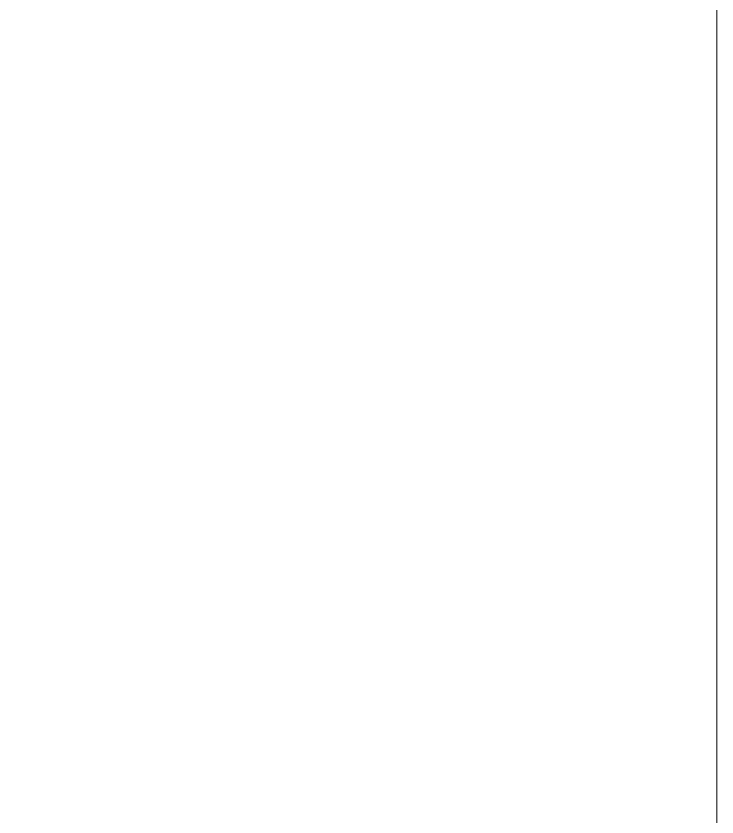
# Model space of a CAD drawing. Header units: centimetres. Extents: x -26.9 to 30.7, y -30.7 to 31.7.
# Drawn here: x 7.801 to 8.487, y -0.254 to 0.529 of the extents above; entities that cross this region are included whole.
import ezdxf

# ---------------------------------------------------------------- set-up
doc = ezdxf.new("R2010")
doc.units = ezdxf.units.CM
doc.header["$MEASUREMENT"] = 0
doc.layers.add('layer 1', color=7, linetype='Continuous')

msp = doc.modelspace()

# ---------------------------------------------------------------- linework, layer by layer
at = {"layer": 'layer 1', "color": 250, "lineweight": 9}
msp.add_open_spline([(2.21849, -7.58566), (2.21849, -7.58566), (2.21849, -7.98566), (2.21849, -7.98566), (2.21849, -7.98566), (2.21849, -7.98566), (3.37933, -7.98566), (3.37933, -7.98566), (3.37933, -7.98566), (3.37933, -7.98566), (3.37933, -7.58566), (3.37933, -7.58566), (3.37933, -7.58566), (3.37933, -7.58566), (4.54013, -7.58566), (4.54013, -7.58566), (4.54013, -7.58566), (4.54013, -7.58566), (4.54013, -7.98566), (4.54013, -7.98566), (4.54013, -7.98566), (4.54013, -7.98566), (5.70095, -7.98566), (5.70095, -7.98566), (5.70095, -7.98566), (5.70095, -7.98566), (5.70095, -7.58566), (5.70095, -7.58566), (5.70095, -7.58566), (5.70095, -7.58566), (6.86178, -7.58566), (6.86178, -7.58566), (6.86178, -7.58566), (6.86178, -7.58566), (6.86178, -7.98566), (6.86178, -7.98566), (6.86178, -7.98566), (6.86178, -7.98566), (8.02261, -7.98566), (8.02261, -7.98566), (8.02261, -7.98566), (8.02261, -7.98566), (8.02261, -7.58566), (8.02261, -7.58566), (8.02261, -7.58566), (8.02261, -7.58566), (8.48747, -7.58566), (8.48747, -7.58566), (8.48747, -7.58566), (8.48747, -7.58566), (8.48747, 8.06212), (8.48747, 8.06212), (8.48747, 8.06212), (8.48747, 8.06212), (8.02261, 8.06212), (8.02261, 8.06212), (8.02261, 8.06212), (8.02261, 8.06212), (8.02261, 8.46212), (8.02261, 8.46212), (8.02261, 8.46212), (8.02261, 8.46212), (6.86178, 8.46212), (6.86178, 8.46212), (6.86178, 8.46212), (6.86178, 8.46212), (6.86178, 8.06212), (6.86178, 8.06212), (6.86178, 8.06212), (6.86178, 8.06212), (5.70095, 8.06212), (5.70095, 8.06212), (5.70095, 8.06212), (5.70095, 8.06212), (5.70095, 8.46212), (5.70095, 8.46212), (5.70095, 8.46212), (5.70095, 8.46212), (4.54013, 8.46212), (4.54013, 8.46212), (4.54013, 8.46212), (4.54013, 8.46212), (4.54013, 8.06212), (4.54013, 8.06212), (4.54013, 8.06212), (4.54013, 8.06212), (3.37933, 8.06212), (3.37933, 8.06212), (3.37933, 8.06212), (3.37933, 8.06212), (3.37933, 8.46212), (3.37933, 8.46212), (3.37933, 8.46212), (3.37933, 8.46212), (2.21849, 8.46212), (2.21849, 8.46212), (2.21849, 8.46212), (2.21849, 8.46212), (2.21849, 8.06212), (2.21849, 8.06212), (2.21849, 8.06212), (2.21849, 8.06212), (1.75362, 8.06212), (1.75362, 8.06212), (1.75362, 8.06212), (1.75362, 8.06212), (1.75362, -7.58566), (1.75362, -7.58566), (1.75362, -7.58566), (1.75362, -7.58566), (2.21849, -7.58566), (2.21849, -7.58566)], degree=3, knots=[0, 0, 0, 0, 0.034483, 0.034483, 0.034483, 0.034483, 0.068966, 0.068966, 0.068966, 0.068966, 0.103448, 0.103448, 0.103448, 0.103448, 0.137931, 0.137931, 0.137931, 0.137931, 0.172414, 0.172414, 0.172414, 0.172414, 0.206897, 0.206897, 0.206897, 0.206897, 0.241379, 0.241379, 0.241379, 0.241379, 0.275862, 0.275862, 0.275862, 0.275862, 0.310345, 0.310345, 0.310345, 0.310345, 0.344828, 0.344828, 0.344828, 0.344828, 0.37931, 0.37931, 0.37931, 0.37931, 0.413793, 0.413793, 0.413793, 0.413793, 0.448276, 0.448276, 0.448276, 0.448276, 0.482759, 0.482759, 0.482759, 0.482759, 0.517241, 0.517241, 0.517241, 0.517241, 0.551724, 0.551724, 0.551724, 0.551724, 0.586207, 0.586207, 0.586207, 0.586207, 0.62069, 0.62069, 0.62069, 0.62069, 0.655172, 0.655172, 0.655172, 0.655172, 0.689655, 0.689655, 0.689655, 0.689655, 0.724138, 0.724138, 0.724138, 0.724138, 0.758621, 0.758621, 0.758621, 0.758621, 0.793103, 0.793103, 0.793103, 0.793103, 0.827586, 0.827586, 0.827586, 0.827586, 0.862069, 0.862069, 0.862069, 0.862069, 0.896552, 0.896552, 0.896552, 0.896552, 0.931034, 0.931034, 0.931034, 0.931034, 1, 1, 1, 1], dxfattribs=at)

doc.saveas('drawing.dxf')
